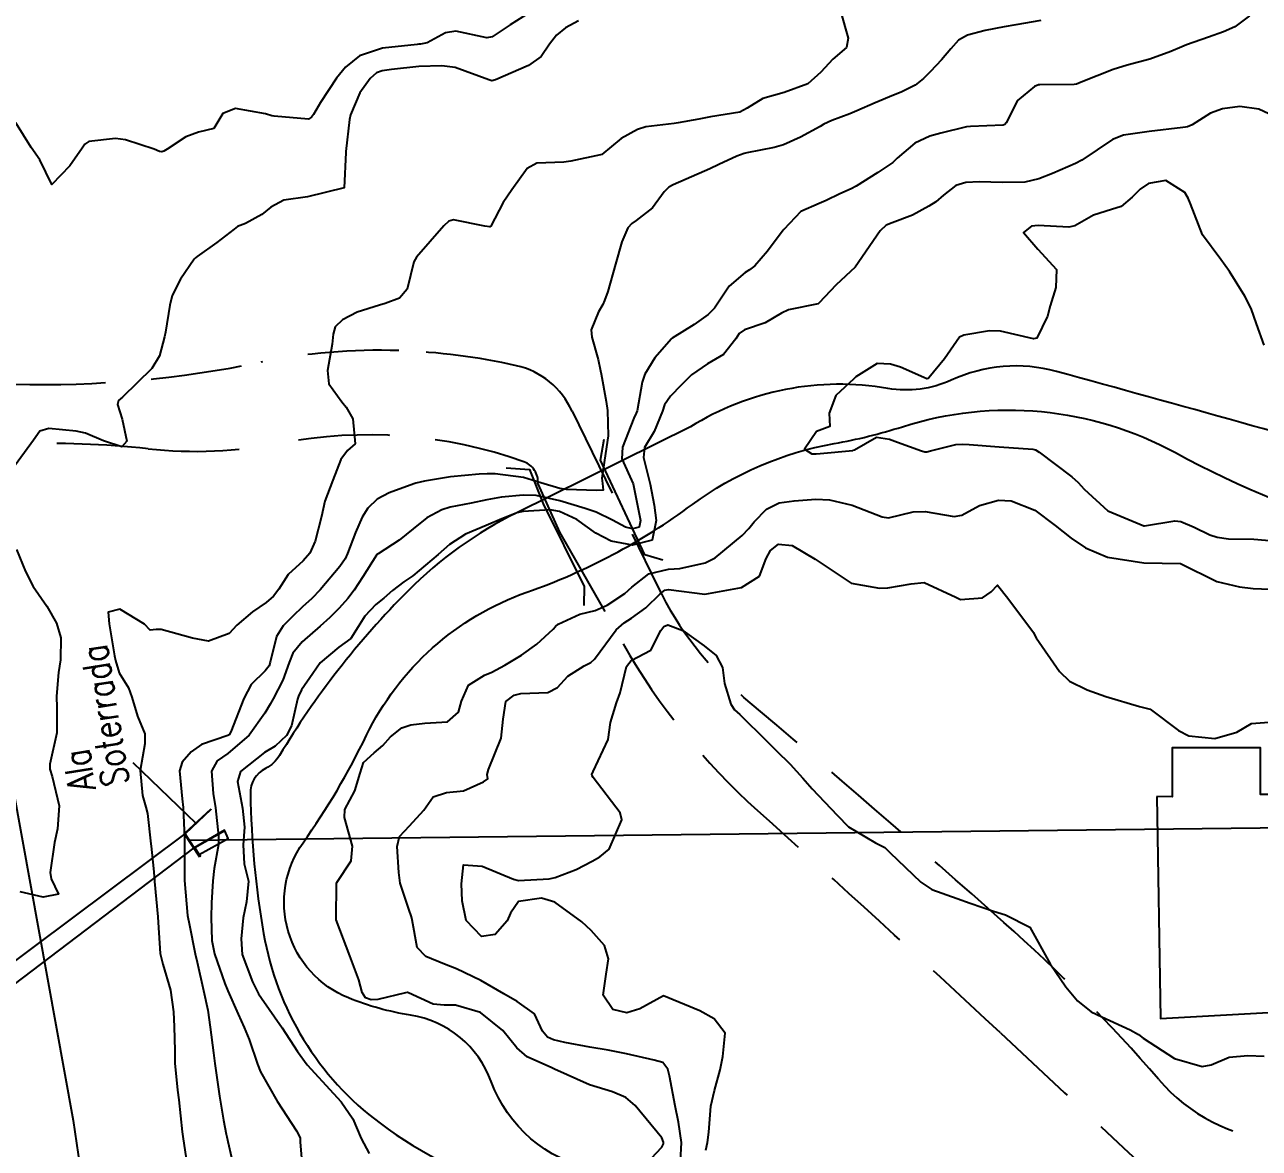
# Model space of a CAD drawing. Header units: metres. Extents: x 298520 to 308411, y 7433745 to 7450750.
# Drawn here: x 300581.1 to 300648.7, y 7444713.6 to 7444775.1 of the extents above; entities that cross this region are included whole.
import ezdxf

# ---------------------------------------------------------------- set-up
doc = ezdxf.new("R2010")
doc.units = ezdxf.units.M
doc.header["$LTSCALE"] = 10
for name, pattern in [('CONTINUO', [0]), ('DASHED', [0.75, 0.5, -0.25]), ('TRACEJADO', [8.7, 8, -0.7])]:
    doc.linetypes.add(name, pattern=pattern)
for name, color, linetype in [('Curvas de Nivel 1m', 11, 'Continuous'), ('Curvas de Nivel 5m', 15, 'Continuous'), ('Edificações', 30, 'Continuous'), ('GALERIA', 45, 'Continuous'), ('Hidrografia', 140, 'Continuous'), ('Linha Férrea', 251, 'TRACKS'), ('Pontes e viadutos', 190, 'Continuous'), ('TEXTO', 45, 'Continuous'), ('Vias Secundárias', 230, 'DASHED')]:
    doc.layers.add(name, color=color, linetype=linetype)
doc.styles.add('ROMANS', font='romans', dxfattribs={"height": 0.2})
doc.linetypes.add('TRACKS', pattern='A,0.15,[130,ltypeshp.shx,S=0.25,R=0,X=0,Y=0],0.15', length=0.3)

msp = doc.modelspace()

# ---------------------------------------------------------------- linework, layer by layer
at = {"layer": 'Curvas de Nivel 1m', "flags": 128}
for points, elevation in [([(300608.719, 7444775.729), (300607.681, 7444775.063), (300606.698, 7444774.412), (300606.405, 7444774.345), (300604.703, 7444774.715), (300604.154, 7444774.623), (300603.135, 7444774.086), (300602.771, 7444774.011), (300602.692, 7444774.003), (300602.598, 7444773.997), (300600.69, 7444773.79), (300599.441, 7444773.377), (300598.679, 7444772.751), (300598.19, 7444772.147), (300597.31, 7444770.81), (300596.916, 7444770.166), (300596.813, 7444770.005), (300596.649, 7444769.895), (300594.774, 7444770.066), (300594.651, 7444770.083), (300594.287, 7444770.194), (300592.656, 7444770.489), (300591.953, 7444770.22), (300591.477, 7444769.391), (300590.637, 7444769.193), (300589.945, 7444768.935), (300588.918, 7444768.257), (300588.731, 7444768.15), (300588.621, 7444768.116), (300588.502, 7444768.142), (300588.21, 7444768.266), (300586.63, 7444768.781), (300586.089, 7444768.837), (300584.628, 7444768.674), (300584.404, 7444768.535), (300584.257, 7444768.314), (300583.587, 7444767.347), (300582.603, 7444766.33), (300581.95, 7444767.674), (300581.479, 7444768.347), (300580.643, 7444769.698)], 677), ([(300611.419, 7444775.286), (300610.706, 7444774.896), (300610.211, 7444774.494), (300609.841, 7444774.009), (300609.373, 7444773.326), (300608.681, 7444772.836), (300606.882, 7444772.047), (300606.672, 7444771.998), (300606.512, 7444772.052), (300604.679, 7444772.725), (300603.939, 7444772.819), (300602.68, 7444772.778), (300601.188, 7444772.623), (300600.677, 7444772.555), (300600.363, 7444772.436), (300600.028, 7444772.126), (300599.458, 7444771.339), (300598.947, 7444770.137), (300598.892, 7444769.894), (300598.691, 7444768.139), (300598.688, 7444768.073), (300598.603, 7444766.14), (300596.598, 7444765.654), (300595.299, 7444765.48), (300594.592, 7444765.094), (300594.101, 7444764.682), (300593.196, 7444764.204), (300592.765, 7444764.023), (300592.578, 7444763.89), (300591.637, 7444763.154), (300590.555, 7444762.388), (300590.472, 7444762.323), (300590.398, 7444762.242), (300589.641, 7444761.15), (300589.198, 7444760.253), (300589.057, 7444759.722), (300588.82, 7444758.257), (300588.772, 7444757.985), (300588.49, 7444756.951), (300588.08, 7444756.266), (300586.467, 7444754.698), (300586.253, 7444754.504), (300586.204, 7444754.293), (300586.451, 7444753.483), (300586.7, 7444752.286), (300586.43, 7444751.981), (300585.425, 7444752.3), (300584.439, 7444752.714), (300583.93, 7444752.826), (300582.443, 7444752.987), (300581.945, 7444752.832), (300581.595, 7444752.343), (300580.417, 7444750.725)], 676), ([(300636.717, 7444775.304), (300635.348, 7444775.069), (300634.712, 7444774.957), (300633.67, 7444774.764), (300632.704, 7444774.503), (300632.221, 7444774.224), (300631.797, 7444773.749), (300631.287, 7444773.154), (300630.68, 7444772.516), (300630.308, 7444772.133), (300629.844, 7444771.768), (300629.073, 7444771.372), (300628.667, 7444771.217), (300627.657, 7444770.789), (300626.658, 7444770.352), (300626.27, 7444770.201), (300625.291, 7444769.824), (300624.854, 7444769.624), (300624.648, 7444769.51), (300623.571, 7444768.914), (300622.633, 7444768.507), (300622.135, 7444768.361), (300620.626, 7444768.053), (300620.485, 7444768.021), (300620.083, 7444767.885), (300619.098, 7444767.416), (300618.616, 7444767.178), (300617.319, 7444766.628), (300616.607, 7444766.314), (300616.363, 7444766.174), (300616.118, 7444765.935), (300615.472, 7444765.059), (300614.579, 7444764.359), (300614.336, 7444764.195), (300614.122, 7444763.957), (300613.789, 7444763.186), (300613.449, 7444761.967), (300613.031, 7444760.466), (300612.851, 7444759.975), (300612.745, 7444759.761), (300612.524, 7444759.36), (300612.124, 7444758.369), (300612.154, 7444757.983), (300612.491, 7444756.745), (300612.632, 7444756.125), (300612.656, 7444755.977), (300612.943, 7444754.448), (300613.005, 7444753.972), (300613.054, 7444752.586), (300612.963, 7444751.972), (300612.694, 7444750.254), (300612.732, 7444749.975), (300612.771, 7444749.611), (300612.407, 7444749.581), (300610.758, 7444749.646), (300610.408, 7444749.702), (300609.364, 7444750.01), (300608.416, 7444750.299), (300606.869, 7444750.495), (300606.417, 7444750.498), (300605.991, 7444750.481), (300604.415, 7444750.326), (300603.005, 7444750.091), (300602.525, 7444749.985), (300602.411, 7444749.956), (300601.058, 7444749.458), (300600.398, 7444749.103), (300599.896, 7444748.619), (300599.594, 7444748.128), (300599.215, 7444747.291), (300598.791, 7444746.136), (300598.651, 7444745.846), (300598.356, 7444745.428), (300597.286, 7444744.156), (300596.823, 7444743.675), (300596.329, 7444743.214), (300595.791, 7444742.705), (300595.261, 7444742.181), (300594.9, 7444741.591), (300594.56, 7444740.187), (300594.492, 7444739.986), (300594.286, 7444739.727), (300593.507, 7444738.969), (300593.115, 7444738.207), (300592.408, 7444736.381), (300592.316, 7444736.219), (300592.242, 7444736.172), (300590.788, 7444735.684), (300590.233, 7444735.295), (300589.743, 7444734.729), (300589.592, 7444734.246), (300589.736, 7444732.708), (300589.785, 7444732.244), (300589.859, 7444730.56), (300589.861, 7444730.243), (300589.861, 7444728.538), (300589.871, 7444728.243), (300590.034, 7444726.331), (300590.047, 7444726.241), (300590.119, 7444725.892), (300590.454, 7444724.236), (300590.555, 7444723.777), (300590.91, 7444722.232), (300591.133, 7444721.159), (300591.271, 7444720.228), (300591.452, 7444718.813), (300591.532, 7444718.225), (300591.779, 7444716.449), (300591.815, 7444716.222), (300591.992, 7444715.138), (300592.139, 7444714.372), (300592.174, 7444714.217), (300592.235, 7444713.96), (300592.635, 7444712.21)], 674), ([(300648.133, 7444775.556), (300647.33, 7444774.948), (300646.71, 7444774.677), (300645.887, 7444774.397), (300644.698, 7444773.962), (300644.436, 7444773.855), (300643.833, 7444773.603), (300642.689, 7444773.193), (300641.452, 7444772.865), (300640.683, 7444772.628), (300638.934, 7444771.924), (300638.674, 7444771.822), (300638.546, 7444771.799), (300636.674, 7444771.79), (300636.59, 7444771.774), (300636.378, 7444771.693), (300635.441, 7444770.927), (300634.827, 7444769.708), (300634.751, 7444769.609), (300634.651, 7444769.574), (300632.88, 7444769.506), (300632.649, 7444769.479), (300631.255, 7444769.143), (300630.641, 7444768.969), (300629.82, 7444768.583), (300628.858, 7444767.778), (300628.746, 7444767.654), (300628.62, 7444767.525), (300627.805, 7444766.983), (300626.607, 7444766.237), (300626.334, 7444766.085), (300625.715, 7444765.819), (300624.966, 7444765.458), (300624.595, 7444765.281), (300623.584, 7444764.849), (300622.649, 7444763.859), (300622.572, 7444763.75), (300621.755, 7444762.674), (300621.073, 7444761.875), (300620.778, 7444761.651), (300620.549, 7444761.515), (300619.665, 7444760.765), (300619.079, 7444759.895), (300618.859, 7444759.566), (300618.523, 7444759.214), (300617.751, 7444758.675), (300616.556, 7444757.929), (300616.502, 7444757.886), (300615.591, 7444756.84), (300615.054, 7444755.944), (300614.909, 7444755.513), (300614.635, 7444753.948), (300614.585, 7444753.815), (300614.449, 7444753.548), (300613.836, 7444751.959), (300613.791, 7444751.324), (300614.413, 7444749.95), (300614.81, 7444747.946), (300614.747, 7444747.579), (300614.378, 7444747.484), (300614.002, 7444747.579), (300613.275, 7444747.967), (300612.389, 7444748.405), (300611.779, 7444748.599), (300610.398, 7444749.024), (300609.109, 7444749.306), (300608.403, 7444749.335), (300607.208, 7444749.23), (300606.398, 7444749.074), (300605.552, 7444748.902), (300604.392, 7444748.672), (300603.94, 7444748.526), (300603.131, 7444748.089), (300602.377, 7444747.487), (300601.606, 7444746.873), (300600.453, 7444746.119), (300600.394, 7444746.089), (300600.362, 7444746.054), (300599.618, 7444744.859), (300599.142, 7444744.132), (300598.8, 7444743.672), (300598.328, 7444743.145), (300597.822, 7444742.646), (300597.293, 7444742.155), (300596.304, 7444741.299), (300595.787, 7444740.686), (300595.591, 7444740.177), (300595.246, 7444739.213), (300594.708, 7444738.186), (300594.546, 7444737.901), (300594.255, 7444737.394), (300593.394, 7444736.203), (300592.233, 7444735.195), (300591.654, 7444734.801), (300591.336, 7444734.229), (300591.431, 7444733.001), (300591.555, 7444732.226), (300591.728, 7444730.674), (300591.717, 7444730.225), (300591.488, 7444728.899), (300591.408, 7444728.227), (300591.333, 7444727.03), (300591.323, 7444726.228), (300591.368, 7444724.97), (300591.51, 7444724.226), (300592.079, 7444722.609), (300592.232, 7444722.218), (300592.792, 7444720.941), (300593.137, 7444720.204), (300593.394, 7444719.548), (300593.853, 7444718.193), (300594.027, 7444717.77), (300594.933, 7444716.181), (300595.987, 7444714.541), (300596.191, 7444714.168), (300596.193, 7444713.954), (300596.339, 7444712.166)], 673), ([(300650.643, 7444769.52), (300648.656, 7444770.453), (300647.614, 7444770.605), (300646.657, 7444770.476), (300646.005, 7444770.224), (300645.002, 7444769.586), (300644.754, 7444769.476), (300644.642, 7444769.459), (300644.494, 7444769.445), (300642.639, 7444769.228), (300641.243, 7444769.028), (300640.634, 7444768.791), (300638.959, 7444767.665), (300638.621, 7444767.479), (300637.362, 7444766.936), (300636.612, 7444766.641), (300635.846, 7444766.462), (300634.61, 7444766.433), (300633.361, 7444766.479), (300632.61, 7444766.443), (300632.078, 7444766.275), (300631.402, 7444765.752), (300630.966, 7444765.388), (300630.594, 7444765.141), (300629.704, 7444764.651), (300628.58, 7444764.224), (300628.265, 7444764.098), (300627.932, 7444763.79), (300626.553, 7444761.81), (300625.519, 7444760.844), (300624.569, 7444759.83), (300624.553, 7444759.809), (300624.532, 7444759.802), (300622.914, 7444759.467), (300622.524, 7444759.281), (300621.628, 7444758.757), (300620.51, 7444758.376), (300620.221, 7444758.169), (300620.034, 7444757.885), (300619.362, 7444757.024), (300618.489, 7444756.509), (300617.599, 7444755.913), (300617.049, 7444755.347), (300616.465, 7444754.747), (300616.125, 7444754.266), (300616.01, 7444753.934), (300615.563, 7444752.818), (300615.033, 7444751.944), (300614.979, 7444751.393), (300615.35, 7444749.941), (300615.555, 7444748.779), (300615.664, 7444747.937), (300615.447, 7444746.864), (300614.369, 7444746.589), (300613.211, 7444746.807), (300612.376, 7444747.248), (300611.329, 7444747.991), (300610.389, 7444748.429), (300609.873, 7444748.522), (300608.389, 7444748.435), (300608.045, 7444748.369), (300607.225, 7444748.037), (300606.379, 7444747.671), (300605.231, 7444747.204), (300604.369, 7444746.638), (300603.748, 7444746.079), (300602.351, 7444744.926), (300601.863, 7444744.589), (300601.248, 7444744.111), (300600.763, 7444743.689), (300600.331, 7444743.347), (300599.737, 7444742.71), (300599.373, 7444742.129), (300598.959, 7444741.48), (300598.302, 7444741.011), (300597.293, 7444740.155), (300596.879, 7444739.566), (300596.27, 7444738.675), (300596.101, 7444738.336), (300596.055, 7444738.172), (300595.71, 7444736.713), (300595.451, 7444736.178), (300594.828, 7444735.593), (300594.234, 7444735.249), (300592.93, 7444734.209), (300592.769, 7444733.657), (300593.045, 7444732.207), (300593.142, 7444731.165), (300593.083, 7444730.206), (300593.124, 7444729.167), (300593.357, 7444728.202), (300593.259, 7444727.08), (300593.078, 7444726.206), (300592.967, 7444725.063), (300593.025, 7444724.206), (300593.578, 7444722.7), (300593.839, 7444722.194), (300593.92, 7444722.041), (300594.069, 7444721.811), (300595.2, 7444720.179), (300596.04, 7444718.885), (300596.571, 7444718.165), (300598.01, 7444716.598), (300598.433, 7444716.144), (300599.066, 7444715.207), (300599.527, 7444714.127), (300599.971, 7444713.304)], 672), ([(300648.935, 7444757.544), (300648.52, 7444758.71), (300648.22, 7444759.553), (300647.882, 7444760.214), (300647.045, 7444761.565), (300646.56, 7444762.23), (300645.574, 7444763.58), (300644.908, 7444765.278), (300644.789, 7444765.588), (300644.606, 7444765.895), (300643.551, 7444766.544), (300642.61, 7444766.377), (300642.157, 7444766.074), (300641.711, 7444765.629), (300641.108, 7444765.122), (300640.593, 7444764.966), (300639.594, 7444764.649), (300638.579, 7444764.074), (300638.254, 7444763.997), (300636.579, 7444764.087), (300636.216, 7444764.056), (300635.779, 7444763.698), (300636.564, 7444762.788), (300637.574, 7444761.68), (300637.532, 7444760.691), (300637.237, 7444759.683), (300637.083, 7444759.126), (300636.507, 7444757.929), (300636.321, 7444757.877), (300634.512, 7444758.296), (300633.906, 7444758.325), (300632.508, 7444758.08), (300632.268, 7444757.98), (300632.104, 7444757.744), (300631.449, 7444756.795), (300630.589, 7444755.759), (300630.535, 7444755.706), (300630.482, 7444755.698), (300630.31, 7444755.763), (300629.033, 7444756.326), (300628.49, 7444756.493), (300627.757, 7444756.531), (300626.589, 7444755.809), (300626.539, 7444755.753), (300626.481, 7444755.699), (300625.51, 7444754.777), (300625.138, 7444753.823), (300625.178, 7444753.09), (300624.443, 7444752.812), (300623.781, 7444751.84), (300624.193, 7444751.596), (300624.431, 7444751.596), (300624.641, 7444751.618), (300626.433, 7444751.781), (300626.458, 7444751.785), (300626.525, 7444751.809), (300627.729, 7444752.508), (300628.439, 7444752.39), (300628.879, 7444752.225), (300630.189, 7444751.764), (300630.376, 7444751.704), (300630.432, 7444751.698), (300630.487, 7444751.705), (300630.684, 7444751.757), (300632.071, 7444752.109), (300632.437, 7444752.129), (300632.802, 7444752.1), (300634.436, 7444751.981), (300636.286, 7444751.84), (300636.434, 7444751.803), (300636.631, 7444751.688), (300638.419, 7444750.326), (300638.771, 7444750.019), (300639.088, 7444749.66), (300640.395, 7444748.478), (300642.348, 7444747.656), (300642.384, 7444747.66), (300644.059, 7444747.924), (300644.387, 7444747.894), (300645.103, 7444747.583), (300645.96, 7444747.157), (300646.377, 7444747.025), (300646.994, 7444746.946), (300648.377, 7444746.918), (300649.653, 7444746.808)], 671), ([(300615.146, 7444712.758), (300615.979, 7444713.648), (300616.073, 7444713.838), (300616.077, 7444713.929), (300615.985, 7444714.164), (300614.52, 7444715.945), (300614.009, 7444716.378), (300613.29, 7444716.685), (300612.019, 7444717.07), (300610.105, 7444717.927), (300610.032, 7444717.967), (300609.955, 7444718.001), (300608.615, 7444718.598), (300608.044, 7444719.096), (300607.279, 7444720.038), (300606.063, 7444721.026), (300604.698, 7444721.432), (300604.066, 7444721.425), (300603.468, 7444721.48), (300602.115, 7444722.099), (300602.073, 7444722.121), (300602.051, 7444722.123), (300601.957, 7444722.101), (300600.449, 7444721.736), (300600.069, 7444721.714), (300599.768, 7444721.823), (300599.594, 7444722.125), (300599.404, 7444722.806), (300598.914, 7444724.132), (300598.161, 7444726.101), (300598.154, 7444726.14), (300598.184, 7444728.109), (300598.197, 7444728.14), (300598.983, 7444729.314), (300599.062, 7444730.131), (300598.624, 7444731.7), (300598.63, 7444732.136), (300599.185, 7444733.154), (300599.467, 7444734.128), (300599.657, 7444734.697), (300600.234, 7444735.232), (300600.715, 7444735.638), (300601.144, 7444736.111), (300601.759, 7444736.594), (300602.25, 7444736.769), (300603.012, 7444736.85), (300604.252, 7444736.933), (300604.863, 7444737.458), (300605.016, 7444738.062), (300605.398, 7444738.937), (300606.284, 7444739.479), (300606.684, 7444739.647), (300607.383, 7444740.034), (300608.299, 7444740.584), (300609.147, 7444741.169), (300610.029, 7444742.003), (300610.165, 7444742.152), (300610.317, 7444742.28), (300611.5, 7444742.813), (300612.329, 7444743.023), (300612.99, 7444743.313), (300613.957, 7444743.956), (300614.346, 7444744.294), (300615.267, 7444745.027), (300616.356, 7444745.277), (300616.97, 7444745.311), (300618.36, 7444745.623), (300618.897, 7444745.902), (300620.375, 7444747.126), (300620.743, 7444747.512), (300621.039, 7444747.873), (300621.703, 7444748.557), (300622.399, 7444748.904), (300623.232, 7444749.016), (300624.402, 7444749.104), (300625.15, 7444749.074), (300626.398, 7444748.789), (300628.042, 7444748.14), (300628.387, 7444748.094), (300629.741, 7444748.421), (300630.393, 7444748.435), (300631.97, 7444748.163), (300632.39, 7444748.231), (300633.36, 7444748.764), (300634.403, 7444749.059), (300635.09, 7444749.015), (300636.395, 7444748.512), (300637.506, 7444747.679), (300638.376, 7444746.979), (300639.168, 7444746.455), (300640.366, 7444745.939), (300642.363, 7444745.62), (300644.363, 7444745.6), (300646.348, 7444744.609), (300647.585, 7444744.317), (300648.343, 7444744.231), (300649.698, 7444744.174)], 672), ([(300617.003, 7444712.884), (300617.066, 7444713.919), (300616.892, 7444715.023), (300616.703, 7444715.923), (300616.394, 7444717.559), (300616.311, 7444717.927), (300616.037, 7444718.289), (300615.557, 7444718.415), (300614.041, 7444718.754), (300613.044, 7444718.966), (300612.044, 7444719.126), (300610.666, 7444719.375), (300610.048, 7444719.525), (300609.721, 7444719.676), (300609.45, 7444720.009), (300609.007, 7444720.96), (300608.069, 7444721.628), (300607.334, 7444722.037), (300606.084, 7444722.771), (300604.749, 7444723.408), (300604.097, 7444723.668), (300603.063, 7444724.086), (300602.599, 7444724.584), (300602.322, 7444726.097), (300602.288, 7444726.261), (300602.132, 7444726.685), (300601.664, 7444728.105), (300601.588, 7444728.677), (300601.506, 7444730.107), (300601.622, 7444730.662), (300602.184, 7444731.245), (300602.962, 7444732.088), (300603.465, 7444732.82), (300604.208, 7444733.055), (300605.125, 7444733.145), (300606.217, 7444733.641), (300606.454, 7444733.813), (300606.432, 7444734.048), (300606.496, 7444734.316), (300607.199, 7444736.036), (300607.3, 7444737.08), (300607.439, 7444738.032), (300607.901, 7444738.392), (300608.27, 7444738.478), (300609.748, 7444738.528), (300610.275, 7444738.813), (300610.847, 7444739.432), (300611.733, 7444739.986), (300612.102, 7444740.175), (300612.297, 7444740.362), (300613.484, 7444741.962), (300613.926, 7444742.348), (300614.323, 7444742.604), (300615.113, 7444743.16), (300615.899, 7444743.934), (300616.14, 7444744.137), (300616.345, 7444744.176), (300618.343, 7444743.91), (300620.347, 7444744.286), (300621.323, 7444744.901), (300621.699, 7444745.867), (300621.927, 7444746.305), (300622.371, 7444746.649), (300623.106, 7444746.585), (300624.363, 7444745.83), (300626.35, 7444744.523), (300627.889, 7444744.245), (300628.34, 7444744.262), (300629.631, 7444744.484), (300630.345, 7444744.545), (300632.063, 7444743.743), (300632.332, 7444743.622), (300633.534, 7444743.722), (300634.009, 7444744.044), (300634.343, 7444744.413), (300634.923, 7444743.704), (300636.314, 7444741.81), (300636.38, 7444741.689), (300636.469, 7444741.531), (300637.738, 7444739.676), (300638.285, 7444739.16), (300639.248, 7444738.685), (300640.273, 7444738.318), (300642.127, 7444737.759), (300642.265, 7444737.728), (300642.695, 7444737.616), (300644.251, 7444736.458), (300644.819, 7444736.162), (300646.247, 7444736.025), (300647.444, 7444736.365), (300648.256, 7444736.836), (300649.671, 7444736.943)], 673), ([(300580.675, 7444746.355), (300581.162, 7444745.159), (300581.578, 7444744.341), (300582.327, 7444743.251), (300582.869, 7444742.324), (300583.102, 7444741.525), (300583.086, 7444740.322), (300582.978, 7444739.631), (300582.852, 7444738.324), (300582.885, 7444737.702), (300582.884, 7444736.324), (300582.498, 7444734.608), (300582.487, 7444734.336), (300582.615, 7444733.936), (300583.005, 7444732.328), (300582.918, 7444731.067), (300582.758, 7444730.331), (300582.51, 7444728.688), (300582.575, 7444728.334), (300582.961, 7444727.507), (300582.138, 7444727.34), (300580.876, 7444727.618)], 676), ([(300618.396, 7444713.485), (300618.479, 7444713.903), (300618.562, 7444714.475), (300618.657, 7444715.9), (300618.872, 7444716.758), (300619.181, 7444717.893), (300619.317, 7444718.608), (300619.445, 7444719.889), (300618.848, 7444720.685), (300618.065, 7444721.121), (300616.073, 7444721.93), (300614.783, 7444721.225), (300614.064, 7444721.01), (300613.296, 7444721.192), (300612.776, 7444721.969), (300612.941, 7444723.116), (300613.062, 7444723.966), (300612.836, 7444724.695), (300612.118, 7444725.507), (300611.603, 7444725.985), (300610.134, 7444727.063), (300609.399, 7444727.275), (300608.134, 7444727.103), (300607.707, 7444726.455), (300607.521, 7444726.036), (300606.865, 7444725.293), (300606.114, 7444725.186), (300605.276, 7444726.058), (300605.054, 7444727.141), (300605.027, 7444728.061), (300605.122, 7444729.097), (300606.158, 7444729.037), (300607.867, 7444728.313), (300608.146, 7444728.256), (300609.811, 7444728.342), (300610.149, 7444728.406), (300611.302, 7444728.842), (300612.163, 7444729.306), (300612.596, 7444729.544), (300613.107, 7444729.966), (300613.797, 7444731.564), (300613.697, 7444731.957), (300612.221, 7444733.884), (300612.163, 7444733.981), (300612.157, 7444734.047), (300612.225, 7444734.207), (300613.038, 7444735.968), (300613.181, 7444736.894), (300613.503, 7444737.961), (300613.708, 7444738.522), (300614.05, 7444739.954), (300614.296, 7444740.288), (300615.383, 7444740.858), (300615.924, 7444741.934), (300616.096, 7444742.152), (300616.317, 7444742.229), (300617.132, 7444741.922), (300618.305, 7444741.082), (300618.957, 7444740.558), (300619.299, 7444739.895), (300619.419, 7444739.032), (300619.758, 7444737.888), (300619.962, 7444737.587), (300620.257, 7444737.321), (300621.732, 7444735.865), (300622.238, 7444735.365), (300623.003, 7444734.621), (300623.701, 7444733.838), (300624.215, 7444733.27), (300625.583, 7444731.816), (300626.187, 7444731.191), (300627.669, 7444730.304), (300628.176, 7444730.049), (300628.309, 7444729.923), (300628.449, 7444729.786), (300630.149, 7444728.162), (300630.756, 7444727.754), (300632.138, 7444727.254), (300632.862, 7444727.006), (300634.131, 7444726.575), (300634.788, 7444726.369), (300636.123, 7444725.69), (300637.235, 7444723.679), (300638.084, 7444722.421), (300638.724, 7444721.66), (300639.475, 7444721.057), (300640.064, 7444720.78), (300641.604, 7444720.078), (300642.055, 7444719.815), (300642.324, 7444719.617), (300644.037, 7444718.515), (300645.541, 7444718.066), (300646.032, 7444718.157), (300647.021, 7444718.577), (300648.04, 7444718.678), (300648.948, 7444718.632)], 674)]:
    msp.add_lwpolyline(points, dxfattribs=dict(at, elevation=elevation))
at = {"layer": 'Curvas de Nivel 5m', "elevation": 675, "flags": 128}
msp.add_lwpolyline([(300625.762, 7444775.82), (300626.183, 7444774.332), (300626.085, 7444773.816), (300625.33, 7444773.18), (300624.679, 7444772.468), (300623.967, 7444771.841), (300622.668, 7444771.363), (300621.501, 7444771.035), (300620.659, 7444770.505), (300620.254, 7444770.287), (300618.654, 7444770.023), (300617.999, 7444769.91), (300616.881, 7444769.695), (300616.649, 7444769.664), (300615.113, 7444769.478), (300614.644, 7444769.331), (300613.762, 7444768.838), (300612.695, 7444767.979), (300612.623, 7444767.951), (300611.008, 7444767.607), (300610.618, 7444767.55), (300609.134, 7444767.498), (300608.615, 7444767.199), (300607.783, 7444766.032), (300607.294, 7444765.338), (300606.617, 7444764.049), (300606.573, 7444764.008), (300606.295, 7444764.053), (300604.578, 7444764.397), (300604.326, 7444764.323), (300604.048, 7444764.075), (300602.555, 7444762.353), (300602.413, 7444762.101), (300602.049, 7444760.593), (300601.628, 7444760.109), (300600.835, 7444759.811), (300600.527, 7444759.726), (300599.314, 7444759.339), (300598.515, 7444758.926), (300598.107, 7444758.548), (300597.995, 7444758.148), (300597.948, 7444757.598), (300597.684, 7444756.152), (300597.754, 7444755.429), (300598.466, 7444754.429), (300598.706, 7444754.138), (300599.073, 7444753.515), (300599.201, 7444752.132), (300598.786, 7444751.78), (300598.424, 7444751.281), (300597.98, 7444750.147), (300597.55, 7444748.998), (300597.355, 7444748.155), (300597.017, 7444746.808), (300596.723, 7444746.165), (300596.359, 7444745.74), (300595.54, 7444744.989), (300595.026, 7444744.183), (300594.727, 7444743.796), (300594.332, 7444743.458), (300593.58, 7444742.946), (300592.722, 7444742.214), (300592.308, 7444741.767), (300591.185, 7444741.35), (300590.306, 7444741.503), (300588.592, 7444741.975), (300588.31, 7444741.978), (300587.99, 7444741.945), (300587.667, 7444742.27), (300586.325, 7444743.09), (300585.696, 7444742.923), (300585.734, 7444742.296), (300586.042, 7444740.546), (300586.081, 7444740.292), (300586.286, 7444739.615), (300586.793, 7444738.797), (300586.987, 7444738.279), (300587.298, 7444737.234), (300587.688, 7444736.268), (300587.688, 7444735.719), (300587.438, 7444734.272), (300587.569, 7444732.903), (300587.756, 7444732.267), (300587.832, 7444731.908), (300588.016, 7444730.262), (300588.032, 7444730.122), (300588.159, 7444728.907), (300588.218, 7444728.259), (300588.227, 7444728.184), (300588.403, 7444726.257), (300588.429, 7444725.947), (300588.538, 7444724.256), (300588.677, 7444723.672), (300589.103, 7444722.25), (300589.257, 7444721.052), (300589.297, 7444720.248), (300589.335, 7444718.952), (300589.341, 7444718.247), (300589.485, 7444716.771), (300589.549, 7444716.245), (300589.734, 7444714.493), (300589.772, 7444714.242), (300589.964, 7444713.012)], dxfattribs=at)
at = {"layer": 'Edificações'}
msp.add_lwpolyline([(300643.067, 7444732.841), (300643.267, 7444720.692), (300657.366, 7444721.482), (300656.841, 7444732.953), (300648.743, 7444732.953), (300648.743, 7444735.503), (300643.905, 7444735.503), (300643.905, 7444732.818)], close=True, dxfattribs=at)
at = {"layer": 'GALERIA', "linetype": 'TRACEJADO', "flags": 128}
for points in [[(300569.226, 7444715.328), (300589.894, 7444730.807)], [(300569.63, 7444714.282), (300590.393, 7444730.042)]]:
    msp.add_lwpolyline(points, dxfattribs=at)
at = {"layer": 'GALERIA', "linetype": 'CONTINUO'}
for points in [[(300591.3, 7444732.142, 672.072), (300589.883, 7444730.833, 672.806)], [(300591.3, 7444732.142, 672.072), (300591.299, 7444732.13, 671.083), (300589.894, 7444730.807, 671.195)], [(300590.696, 7444729.526, 673.144), (300589.872, 7444730.795, 673.144)], [(300590.424, 7444730.043, 672.797), (300590.395, 7444730.032, 672.544), (300589.883, 7444730.819, 672.574), (300589.883, 7444730.833, 672.806)], [(300590.395, 7444730.032, 672.544), (300590.393, 7444730.042, 671.209), (300589.894, 7444730.807, 671.195), (300589.883, 7444730.819, 672.574)], [(300592.064, 7444730.959, 672.075), (300592.046, 7444731.01, 670.914), (300590.393, 7444730.042, 671.209)], [(300590.666, 7444729.668, 672.776), (300592.247, 7444730.545, 672.003), (300592.064, 7444730.959, 672.075), (300590.424, 7444730.043, 672.797)], [(300590.424, 7444730.043, 672.797), (300590.666, 7444729.668, 672.776), (300590.715, 7444729.606, 672.776), (300590.696, 7444729.526, 673.144)]]:
    msp.add_polyline3d(points, dxfattribs=at)
at = {"layer": 'Hidrografia'}
for points in [[(300657.73, 7444750.46, 0.002661), (300637.572, 7444756.099, 0.176689), (300631.821, 7444755.625, -0.152103), (300628.354, 7444755.171, 0.184164), (300617.543, 7444753.063), (300608.045, 7444748.369, 0.081996), (300602.103, 7444744.103, 0.030808), (300598.259, 7444739.746, 0.029986), (300595.068, 7444735.095, -0.14134), (300594.3, 7444734.382, 0.288035), (300593.467, 7444732.999, 0.037906), (300594.192, 7444725.35, 0.192328), (300600.565, 7444714.963, 0.093656), (300608.322, 7444711.181, -0.395168)], [(300612.245, 7444712.442, -0.26104), (300606.65, 7444717.248, 0.272513), (300602.238, 7444720.877, -0.057754), (300598.829, 7444721.826, -0.482973), (300596.353, 7444730.313, 0.041196), (300599.824, 7444736.19, -0.197996), (300608.595, 7444744.018, 0.07495), (300617.655, 7444748.82, -0.115949), (300625.406, 7444752.152, 0.033698), (300629.145, 7444753.078, -0.2051), (300644.083, 7444751.66, 0.116137), (300667.12, 7444745.335, 0.169834)]]:
    msp.add_lwpolyline(points, format="xyb", dxfattribs=at)
at = {"layer": 'Linha Férrea', "flags": 128}
msp.add_lwpolyline([(300390.138, 7445663.286), (300388.273, 7445642.587), (300386.702, 7445627.36), (300384.024, 7445601.103), (300380.705, 7445566.184), (300378.297, 7445539.758), (300376.765, 7445527.063), (300375.637, 7445515.991), (300374.016, 7445498.124), (300371.921, 7445476.07), (300370.867, 7445464.717), (300367.05, 7445423.378), (300366.151, 7445410.092), (300364.456, 7445389.564), (300363.356, 7445368.873), (300361.411, 7445330.058), (300361.37, 7445309.909), (300361.956, 7445290.446), (300362.489, 7445283.285), (300363.196, 7445273.278), (300363.774, 7445267.175), (300364.541, 7445259.854), (300365.757, 7445249.669), (300366.863, 7445242.832), (300368.084, 7445236.051, 0.005149), (300369.852, 7445226.786, 0.005718), (300370.927, 7445221.752), (300372.786, 7445212.976), (300373.781, 7445208.605), (300378.071, 7445189.255), (300381.54, 7445175.422), (300383.821, 7445166.983), (300388.177, 7445152.269), (300392.62, 7445138.515), (300395.697, 7445129.291), (300398.949, 7445120.737), (300403.321, 7445109.86), (300408.622, 7445096.955), (300412.967, 7445087.049), (300416.9, 7445078.65), (300424.261, 7445063.163), (300426.442, 7445058.74), (300429.811, 7445052.008), (300433.474, 7445045.054), (300438.025, 7445036.97), (300443.964, 7445026.337), (300451.877, 7445013.502), (300463.377, 7444995.42), (300483.49, 7444965.252), (300499.728, 7444939.408), (300503.345, 7444933.672), (300509.142, 7444924.38), (300512.961, 7444918.022), (300518.286, 7444908.982), (300528.299, 7444889.97, -0.023407), (300540.427, 7444864.067), (300550.262, 7444840.33, -0.039243), (300570.773, 7444777.241), (300572.358, 7444771.008), (300576.221, 7444755.17), (300577.488, 7444749.736), (300583.766, 7444715.108), (300585.896, 7444701.144), (300587.83, 7444686.233), (300589.161, 7444673.008), (300590.54, 7444657.746), (300591.521, 7444638.25), (300592.353, 7444601.187), (300592.689, 7444589.316), (300592.956, 7444577.901), (300593.794, 7444557.292), (300596.531, 7444523.517), (300597.22, 7444513.713), (300599.692, 7444494.294), (300601.087, 7444483.901), (300603.953, 7444468.335), (300608.16, 7444446.981), (300614.274, 7444421.256), (300619.101, 7444406.308), (300628.307, 7444379.621), (300640.644, 7444346.078), (300647.105, 7444331.542), (300659.993, 7444305.217), (300680.042, 7444268.657), (300686, 7444259.946), (300693.153, 7444249.428), (300698.099, 7444242.353), (300702.714, 7444236.129), (300710.474, 7444225.638), (300720.904, 7444212.821), (300726.111, 7444206.417), (300736.271, 7444194.678), (300741.644, 7444188.725), (300747.554, 7444182.182), (300756.16, 7444173.468), (300765.566, 7444164.257), (300789.533, 7444142.248), (300797.636, 7444135.349), (300814.361, 7444121.448), (300829.569, 7444109.496), (300847.172, 7444095.642), (300860.237, 7444085.502), (300875.814, 7444073.454), (300887.627, 7444063.926), (300902.177, 7444052.118), (300910.849, 7444045.268), (300919.246, 7444038.444), (300930.491, 7444029.453), (300940.519, 7444021.366), (300959.031, 7444006.524), (300967.117, 7444000.123), (300992.604, 7443980.766), (301008.105, 7443968.778), (301017.689, 7443961.414), (301027.955, 7443953.3), (301035.346, 7443946.69), (301044.565, 7443938.305), (301049.995, 7443933.256), (301056.168, 7443926.919), (301062.82, 7443920.1), (301069.616, 7443912.788), (301072.591, 7443909.571), (301078.11, 7443903.232), (301085.691, 7443893.884), (301092.219, 7443885.856), (301102.629, 7443872.213), (301109.299, 7443863.194), (301115.618, 7443854.24), (301119.663, 7443848.425), (301126.174, 7443838.618), (301134.279, 7443825.946), (301139.06, 7443817.901), (301147.655, 7443803.047), (301153.774, 7443791.347), (301163.721, 7443770.989), (301172.319, 7443750.713), (301173.014, 7443749.072), (301175.193, 7443743.051), (301178.06, 7443735.227, -0.013113), (301181.782, 7443724.182, 0.006961), (301185.055, 7443714.061, -0.02185), (301187.463, 7443705.778, 0.009367), (301189.429, 7443698.327, -0.011026), (301192.107, 7443688.042, -0.010749), (301193.431, 7443681.862), (301195.242, 7443673.124), (301196.848, 7443665.341, -0.017341), (301198.502, 7443655.633, -0.002404), (301198.816, 7443653.214), (301199.742, 7443646.873), (301200.49, 7443641.984), (301201.379, 7443633.382), (301202.4, 7443624.157), (301203.573, 7443607.689), (301204.134, 7443595.881), (301204.412, 7443584.69), (301204.419, 7443571.805), (301203.755, 7443555.788), (301203.295, 7443544.851), (301202.72, 7443536.545), (301201.957, 7443528.009), (301200.8, 7443517.51), (301199.306, 7443507.417, -0.002796), (301197.294, 7443494.324, -0.002765), (301195.784, 7443485.174), (301193.354, 7443471.997), (301189.033, 7443446.948), (301185.026, 7443429.323), (301183.448, 7443420.43), (301179.58, 7443403.262), (301176.302, 7443387.183), (301174.512, 7443379.085), (301172.721, 7443370.927), (301171.22, 7443363.766), (301169.45, 7443355.32), (301167.054, 7443343.894), (301165.057, 7443333.497), (301163.797, 7443327.469), (301162.097, 7443317.394), (301160.999, 7443311.102), (301160.544, 7443307.938, 0.00872), (301159.071, 7443298.714, 0.011025), (301157.814, 7443288.178, 0.003327), (301156.489, 7443273.516, 0.014016), (301155.891, 7443262.727), (301155.69, 7443255.375), (301155.735, 7443249.619), (301155.689, 7443248.229), (301155.565, 7443237.914), (301156.067, 7443225.129), (301156.814, 7443212.975), (301157.727, 7443203.385), (301159.013, 7443193.365), (301160.984, 7443179.581), (301165.411, 7443158.878, 0.021046), (301168.604, 7443146.517, -0.008153), (301171.029, 7443138.04, 0.024783), (301177.229, 7443118.803), (301181.778, 7443106.699), (301187.296, 7443093.239), (301191.924, 7443083.104), (301195.719, 7443075.36), (301200.618, 7443065.468), (301205.079, 7443056.938), (301209.98, 7443047.995), (301214.776, 7443040.202), (301218.392, 7443034.667, -0.013428), (301222.602, 7443027.828, 0.044384), (301225.541, 7443023.655), (301235.036, 7443010.4), (301244.914, 7442997.799), (301254.24, 7442986.576), (301264.539, 7442975.476), (301270.858, 7442968.771), (301281.102, 7442958.334), (301293.801, 7442946.487), (301301.054, 7442939.926), (301310.555, 7442931.611), (301316.915, 7442925.85), (301331.976, 7442913.196), (301344.028, 7442903.03), (301355.945, 7442893.119), (301370.444, 7442881.2), (301382.876, 7442870.936), (301394.482, 7442860.952), (301410.14, 7442848.053), (301424.737, 7442835.715), (301434.187, 7442827.875), (301451.03, 7442813.917), (301472.216, 7442796.411), (301493.728, 7442778.119), (301508.638, 7442766.497), (301530.095, 7442748.912), (301545.197, 7442736.132), (301557.154, 7442726.112), (301573.074, 7442712.546), (301600.32, 7442690.328), (301616.06, 7442676.856), (301626.898, 7442667.653), (301635.865, 7442659.561), (301644.72, 7442651.625), (301650.672, 7442645.857), (301658.362, 7442638.39), (301667.416, 7442629.171), (301677.318, 7442618.212), (301684.208, 7442610.331), (301685.559, 7442608.461), (301692.227, 7442599.947), (301697.482, 7442593.686), (301703.245, 7442585.579), (301711.963, 7442572.995), (301716.867, 7442565.205), (301722.791, 7442554.651), (301727.971, 7442544.999), (301731.882, 7442537.582), (301735.879, 7442529.499, -0.007359), (301738.319, 7442524.378, -0.01023), (301742.497, 7442514.75), (301747.097, 7442503.504), (301750.663, 7442493.898), (301756.217, 7442477.378), (301760.577, 7442462.537, -0.018582), (301762.374, 7442455.456, 0.018559), (301763.713, 7442450.179, -0.032128), (301766.18, 7442439.218, 0.00807), (301768.86, 7442423.908, -0.026744), (301771.378, 7442405.502), (301772.288, 7442397.725), (301772.796, 7442394.337), (301773.443, 7442387.076), (301774.375, 7442375.736), (301775.395, 7442362.312), (301776.313, 7442348.412), (301778.671, 7442310.701), (301780.03, 7442290.943), (301780.836, 7442277.925), (301783.337, 7442249.214), (301783.72, 7442245.35), (301784.542, 7442239.459), (301785.643, 7442232.157, 0.002711), (301787.276, 7442221.703, 0.007075), (301789.189, 7442210.856, 0.007646), (301791.464, 7442199.861), (301793.373, 7442191.92), (301797.12, 7442178.155), (301800.102, 7442169.407, 0.009953), (301804.065, 7442158.499, -0.007621), (301807.359, 7442149.561, 0.022254), (301808.555, 7442146.587, -0.012351), (301809.491, 7442144.386, 0.032852), (301812.16, 7442138.762, -0.032294), (301813.045, 7442136.904), (301815.308, 7442131.84), (301815.993, 7442130.266), (301816.396, 7442129.196), (301819.556, 7442122.197), (301823.001, 7442115.494), (301830.584, 7442101.084), (301839.152, 7442085.664), (301843.496, 7442078.542), (301850.196, 7442067.554), (301858.693, 7442054.045), (301863.245, 7442047.588), (301867.173, 7442041.032), (301873.978, 7442030.324), (301883.717, 7442015.655), (301887.904, 7442008.992), (301891.38, 7442002.823), (301900.356, 7441988.728), (301907.318, 7441977.485), (301910.059, 7441973.421), (301914.277, 7441965.724), (301921.034, 7441954.575), (301924.537, 7441948.214), (301930.657, 7441937.174), (301934.957, 7441928.167), (301937.994, 7441921.882), (301947.13, 7441903.133), (301952.174, 7441892.061, -0.023638), (301956.957, 7441880.092, 0.025224), (301957.871, 7441877.825), (301959.8, 7441872.55, 0.006059), (301962.172, 7441866.298, -0.017887), (301964.384, 7441860.024), (301966.57, 7441854.123), (301970.479, 7441842.459), (301974.027, 7441831.897), (301975.747, 7441826.72), (301981.13, 7441810.704), (301983.836, 7441803.064), (301987.767, 7441790.303), (301994.569, 7441769.887), (301997.64, 7441761.364), (302001.324, 7441749.6), (302003.54, 7441742.399), (302008.624, 7441727.325), (302013.405, 7441713.393), (302021.033, 7441691.69), (302025.675, 7441680.444, 0.004558), (302036.175, 7441655.645, 0.015031), (302044.196, 7441638.594, -0.016219), (302046.093, 7441634.537), (302051.241, 7441624.381), (302058.506, 7441610.843), (302068.014, 7441594.737), (302072.244, 7441588.119, 0.003902), (302076.369, 7441581.772, 0.015009), (302081.064, 7441575.115, 0.005181), (302084.767, 7441570.291, -0.019038), (302087.165, 7441566.98, 0.020513), (302092.349, 7441559.869, 0.013181), (302101.292, 7441549.191, 0.015621), (302106.076, 7441544.106, -0.021065), (302109.748, 7441540.116), (302119.18, 7441530.403), (302127.461, 7441522.282, 0.027914), (302140.203, 7441511.111, 0.003217), (302152.97, 7441501.252, 0.010084), (302159.81, 7441496.255, 0.016172), (302187.278, 7441478.319, 0.012828), (302197.932, 7441472.213, 0.001147), (302209.593, 7441465.955, 0.024075), (302225.338, 7441458.502, 0.000758), (302237.209, 7441453.589, 0.02258), (302249.888, 7441449.022, -0.007144), (302260.202, 7441445.662, 0.026273), (302271.365, 7441442.493, -0.017883), (302275.798, 7441441.314, 0.024864), (302289.194, 7441437.952, 0.00374), (302314.611, 7441433.097), (302324.52, 7441431.585), (302350.97, 7441427.35), (302403.932, 7441419.889), (302450.892, 7441412.882), (302483.661, 7441407.686, -0.004506), (302494.443, 7441405.877, -0.012154), (302520.857, 7441400.534, -0.003738), (302540.978, 7441395.794, -0.038997), (302569.59, 7441386.414, -0.006183), (302604.635, 7441371.302, -0.023344), (302613.012, 7441367.087, 0.031556), (302616.049, 7441365.621), (302623.497, 7441361.581, 0.007396), (302626.721, 7441359.892, -0.011149), (302636.553, 7441354.651, -0.027477), (302643.547, 7441350.197, 0.020494), (302648.952, 7441346.647, -0.020985), (302658.468, 7441340.386, 0.001079), (302670.254, 7441331.94, -0.02025), (302681.249, 7441323.405, 0.015093), (302684.623, 7441320.728, -0.031227), (302694.524, 7441312.343, 0.007381), (302708.64, 7441299.183, -0.023713), (302718.351, 7441289.518, -0.006315), (302726.135, 7441280.78, 0.002995), (302732.608, 7441273.417, -0.009623), (302740.225, 7441264.516, -0.003497), (302746.152, 7441257.21, -0.02588), (302748.848, 7441253.456, 0.023508), (302751.725, 7441249.411), (302757.745, 7441240.911), (302763.999, 7441231.604), (302768.759, 7441224.332), (302776.387, 7441211.102), (302789.215, 7441186.977), (302789.398, 7441186.413), (302792.141, 7441180.315), (302793.519, 7441176.943), (302796.813, 7441169.678), (302798.73, 7441165.162), (302804.376, 7441151.724), (302810.073, 7441137.488), (302815.561, 7441123.937), (302819.287, 7441114.571), (302826.033, 7441097.709), (302835.334, 7441074.478), (302843.374, 7441054.189), (302850.455, 7441037.129), (302855.088, 7441026.21), (302862.479, 7441010.365), (302866.737, 7441001.347), (302873.579, 7440988.496), (302880.607, 7440975.393), (302888.417, 7440963.717), (302929.35, 7440908.296), (302936.421, 7440900.148), (302946.186, 7440890.114), (302958.976, 7440877.956), (302968.822, 7440869.595), (302974.145, 7440865.094), (302983.013, 7440858.609), (302986.532, 7440855.585), (302993.7, 7440850.586), (303005.311, 7440842.499), (303015.548, 7440836.106), (303042.516, 7440821.164), (303065.465, 7440810.025), (303077.903, 7440803.843), (303083.771, 7440800.936), (303100.45, 7440793.633), (303125.453, 7440782.944), (303190.996, 7440755.217), (303204.437, 7440749.568), (303224.036, 7440741.254), (303234.524, 7440736.691), (303246.956, 7440731.098), (303260.782, 7440724.189), (303270.203, 7440719.421), (303279.499, 7440714.371), (303293.739, 7440706.031, -0.021016), (303306.872, 7440697.579, 0.020679), (303309.837, 7440695.668, -0.035501), (303319.385, 7440689.106, 0.005105), (303327.313, 7440682.916, -0.008707), (303335.824, 7440676.172), (303350.291, 7440663.761), (303360.373, 7440654.438), (303368.259, 7440646.439), (303380.735, 7440632.925, -0.033063), (303399.658, 7440609.494, -0.002416), (303409.659, 7440595.137), (303430.522, 7440563.676), (303455.833, 7440523.89), (303473.505, 7440496.315, 0.019531), (303482.755, 7440483.053, -0.008367), (303490.714, 7440472.167, 0.008632), (303498.464, 7440461.579), (303504.46, 7440453.69), (303511.436, 7440445.064), (303516.734, 7440438.601), (303522.889, 7440431.556), (303533.869, 7440419.12), (303543.437, 7440409.135), (303554.993, 7440397.935), (303563.098, 7440390.603), (303569.28, 7440385.246), (303579.415, 7440377.018), (303587.726, 7440370.668), (303596.89, 7440363.935, 0.026852), (303606.773, 7440357.46, -0.020172), (303615.086, 7440352.172), (303624.896, 7440346.091), (303631.109, 7440342.401), (303640.301, 7440337.173), (303655.546, 7440328.908), (303669.757, 7440321.51), (303684.283, 7440313.905), (303697.365, 7440307.198), (303710.432, 7440300.686), (303726.149, 7440292.555), (303738.792, 7440285.632), (303753.96, 7440277.14), (303766.631, 7440269.592, -0.013582), (303778.228, 7440262.249, -0.001169), (303786.751, 7440256.494, 0.001876), (303796.931, 7440249.64), (303809.979, 7440240.216), (303831.512, 7440223.657), (303855.499, 7440203.134), (303884.46, 7440175.626), (303906.937, 7440152.642), (303924.059, 7440134.638), (303945.342, 7440112.856), (303963.845, 7440093.338), (303983.237, 7440073.189), (304003.821, 7440052.923), (304023.721, 7440035.3), (304046.577, 7440017.093), (304064.381, 7440004.904), (304083.581, 7439992.882), (304105.865, 7439980.727), (304124.384, 7439972.077), (304146.087, 7439962.652), (304179.407, 7439950.109), (304212.715, 7439938.65), (304240.716, 7439928.713), (304271.441, 7439918.26), (304292.98, 7439910.389), (304318.983, 7439899.435), (304341.084, 7439888.545), (304358.523, 7439878.475), (304379.111, 7439864.562), (304395.358, 7439852.093), (304410.846, 7439839.12), (304429.354, 7439821.374), (304445.345, 7439804.309), (304458.188, 7439788.955), (304470.844, 7439772.137), (304484.958, 7439751.718), (304491.87, 7439740.994), (304507.245, 7439716.378), (304528.665, 7439682.526), (304547.921, 7439651.44), (304562.775, 7439628.036), (304576.332, 7439606.449), (304595.509, 7439575.863), (304614.25, 7439546.414), (304635.238, 7439513.083), (304651.906, 7439486.654), (304667.711, 7439462.3), (304688.433, 7439429.68), (304704.679, 7439403.782), (304723.401, 7439375.012), (304744.275, 7439342.026), (304763.254, 7439312.222), (304782.333, 7439281.376), (304793.667, 7439262.406), (304802.258, 7439248.498), (304811.361, 7439232.941), (304824.241, 7439208.492), (304835.668, 7439183.57), (304845.632, 7439159.697), (304853.274, 7439138.143), (304857.912, 7439122.419), (304865.295, 7439098.454), (304870.192, 7439076.122), (304873.115, 7439060.988), (304877.751, 7439035.31), (304879.212, 7439022.418), (304880.932, 7439006.51), (304881.79, 7438985.928), (304882.479, 7438962.553), (304882.652, 7438939.075), (304882.566, 7438907.475), (304882.052, 7438878.369), (304881.793, 7438852.669), (304881.45, 7438817.581), (304881.277, 7438806.994), (304881.298, 7438781.452), (304882.263, 7438758.259), (304883.481, 7438741.466), (304886.389, 7438721.187), (304889.538, 7438701.68), (304892.779, 7438687.682), (304899.676, 7438661.767), (304905.55, 7438644.847), (304911.097, 7438630.759), (304918.162, 7438613.839), (304924.983, 7438599.932), (304935.976, 7438575.737), (304952.415, 7438541.329), (304964.003, 7438518.492), (304976.268, 7438494.056), (304984.107, 7438479.723), (304990.577, 7438468.669), (305001.66, 7438452.622), (305018.782, 7438425.459), (305033.689, 7438404.499), (305047.065, 7438386.512), (305064.273, 7438364.872), (305081.397, 7438342.132), (305081.705, 7438341.713), (305086.806, 7438335.639), (305097.004, 7438322.14), (305103.523, 7438312.971), (305109.34, 7438304.48), (305112.242, 7438299.881), (305119.736, 7438287.795), (305126.722, 7438274.587), (305136.609, 7438255.144), (305146.577, 7438231.464), (305156.539, 7438202.161), (305163.61, 7438174.992)], format="xyb", dxfattribs=at)
at = {"layer": 'Pontes e viadutos'}
for points in [[(300616.035, 7444745.772), (300615.054, 7444746.064), (300612.621, 7444751.254), (300612.818, 7444752.389)], [(300607.468, 7444750.818), (300608.736, 7444750.737), (300609.498, 7444748.853), (300611.734, 7444744.342), (300611.718, 7444743.287)]]:
    msp.add_lwpolyline(points, dxfattribs=at)
at = {"layer": 'TEXTO', "linetype": 'CONTINUO'}
msp.add_line((300587.042, 7444734.707), (300590.488, 7444731.382), dxfattribs=at)
msp.add_polyline3d([(300590.125, 7444730.45, 0), (300791.283, 7444732.771, 0)], dxfattribs=at)
at = {"layer": 'Vias Secundárias'}
for points in [[(300560.146, 7444759.069), (300563.987, 7444757.835, 0.036184), (300569.763, 7444756.431, 0.035448), (300580.551, 7444755.399, 0.056793), (300594.037, 7444756.603, -0.059368), (300601.596, 7444757.239, -0.046456), (300608.025, 7444756.414, -0.235968), (300611.067, 7444753.935), (300615.758, 7444744.323, 0.104182), (300620.477, 7444738.262, -0.005936), (300634.697, 7444725.955, -0.033878), (300643.154, 7444717.368, 0.395845), (300656.564, 7444715.928, -1.183992)], [(300559.082, 7444754.368, -0.014807), (300565.528, 7444753.372, 0.058405), (300580.643, 7444752.13, -0.035494), (300587.869, 7444751.868, 0.074564), (300595.125, 7444752.17, -0.133781), (300608.427, 7444751.163, -0.343552), (300609.2, 7444749.95), (300610.39, 7444747.303), (300613.867, 7444741.2, 0.080276), (300621.212, 7444732.08, -0.004495), (300634.506, 7444719.904, 0.000727), (300648.541, 7444706.853, -0.041794), (300666.578, 7444687.084, -0.000138), (300686.641, 7444661.007, 0.086211), (300693.545, 7444654.662, -0.124287), (300698.739, 7444649.111, 0.051054), (300702.407, 7444643.828, -0.011751), (300707.918, 7444637.088, 0.016313), (300722.541, 7444619.535, 0.026933), (300726.602, 7444615.439, 0.141226), (300750.012, 7444603.977, 0.077486), (300768.236, 7444603.612, 0.000458), (300786.569, 7444606.112, 0.025927), (300792.593, 7444607.259)]]:
    msp.add_lwpolyline(points, format="xyb", dxfattribs=at)

# ---------------------------------------------------------------- texts
at = {"layer": 'TEXTO', "style": 'ROMANS', "width": 0.8}
for s, p in [('Soterrada', (300586.837, 7444733.536)), ('Ala', (300585.012, 7444733.259))]:
    msp.add_text(s, height=1.5, rotation=99, dxfattribs=at).set_placement(p)

doc.saveas('drawing.dxf')
